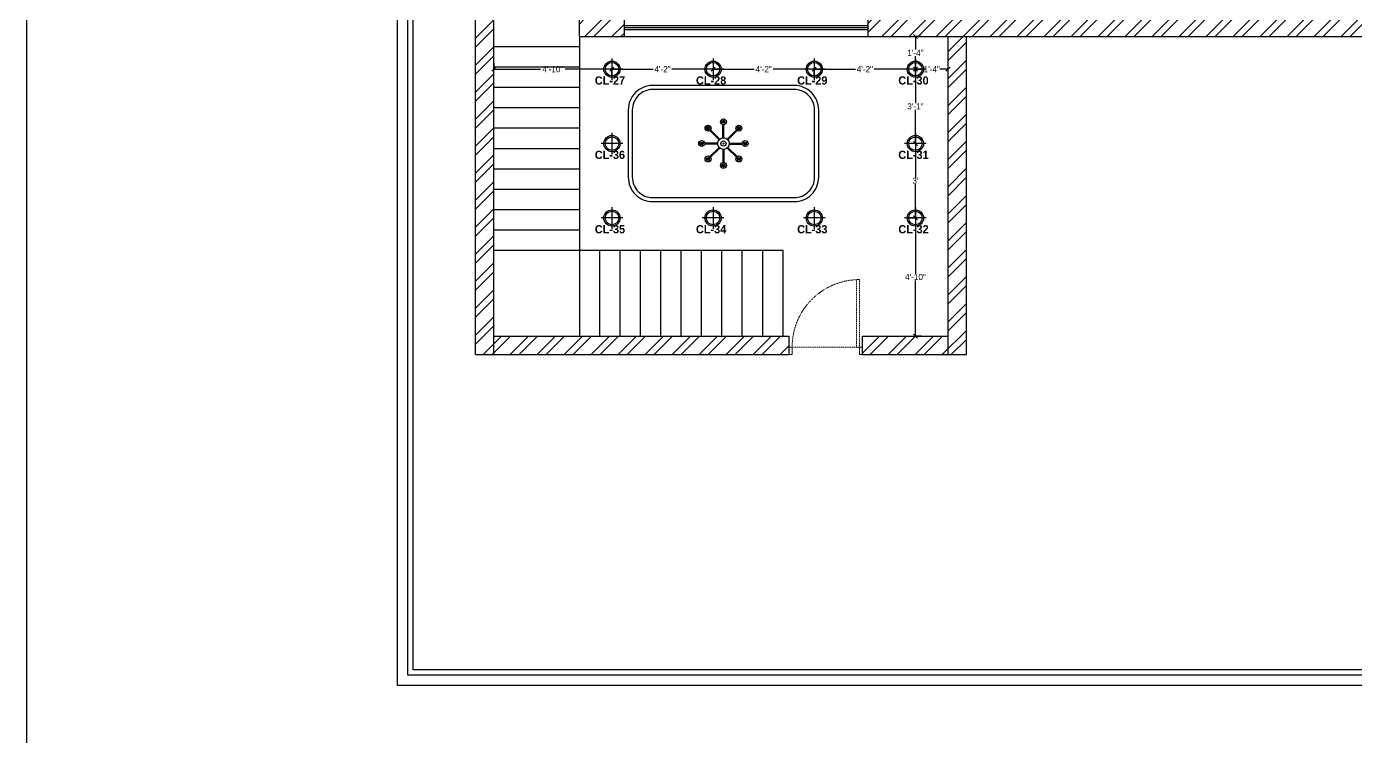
# Model space of a CAD drawing. Header units: inches. Extents: x 9636 to 21597, y -10243 to 557.
# Drawn here: x 12775 to 13427, y -3463 to -3115 of the extents above; entities that cross this region are included whole.
import ezdxf

# ---------------------------------------------------------------- set-up
doc = ezdxf.new("R2010")
doc.units = ezdxf.units.IN
doc.header["$MEASUREMENT"] = 0
for name, pattern in [('AUDIT_D_060311083008-3', [0]), ('DASHED', [0.75, 0.5, -0.25]), ('DASHED2', [0.375, 0.25, -0.125]), ('HIDDEN', [0.375, 0.25, -0.125])]:
    doc.linetypes.add(name, pattern=pattern)
for name, color, linetype in [('A-DOOR', 251, 'AUDIT_D_060311083008-3'), ('A-Door-Frame', 1, 'Continuous'), ('A-Door-Swing', 8, 'HIDDEN'), ('IEL-HATCH-002', 7, 'Continuous')]:
    doc.layers.add(name, color=color, linetype=linetype)
doc.layers.add('FURNI', color=140, linetype='Continuous', lineweight=18)
doc.styles.add('HEMI', font='stylu.ttf')
doc.styles.get("Standard").update_dxf_attribs({"font": 'arial.ttf'})
doc.dimstyles.get("Standard").update_dxf_attribs({"dimtxt": 0.18, "dimasz": 0.18, "dimexe": 0.18, "dimexo": 0.0625, "dimgap": 0.09, "dimtad": 0, "dimtih": 1, "dimtoh": 1, "dimdec": 0, "dimzin": 0, "dimdsep": 46, "dimlunit": 4, "dimtxsty": 'Standard', "dimcen": 0.09, "dimadec": 0, "dimazin": 0, "dimtfac": 1, "dimtdec": 0, "dimtofl": 0, "dimtmove": 0, "dimatfit": 3, "dimfxl": 1, "dimtolj": 1, "dimtzin": 0, "dimarcsym": 0})
pattern_1 = [(45, (-2872.014, 157.3), (-6.629126, 6.629126), []), (45, (-2867.594, 157.3), (-6.629126, 6.629126), [])]

# ---------------------------------------------------------------- blocks, each defined once
blk = doc.blocks.new('*U10')
at = {"layer": 'A-Door-Frame', "lineweight": 5}
for p, q in [((0, -100), (0, 0)), ((982, -100), (982, 0))]:
    blk.add_line(p, q, dxfattribs=at)
for points in [[(0, -100), (40, -100), (40, 0), (0, 0)], [(982, -100), (942, -100), (942, 0), (982, 0)]]:
    blk.add_lwpolyline(points, dxfattribs=at)
at = {"layer": 'A-Door-Swing', "linetype": 'DASHED2', "lineweight": 5}
blk.add_line((48, 0), (950, 0), dxfattribs=at)
blk.add_lwpolyline([(40, 0), (40, 902), (80, 902), (80, 0)], close=True, dxfattribs=at)
blk.add_arc((40, 0), 902, 360, 90, dxfattribs=at)
blk = doc.blocks.new('*U16')
at = {"layer": 'A-Door-Frame', "lineweight": 5}
for p, q in [((0, -100), (0, 0)), ((818, -100), (818, 0))]:
    blk.add_line(p, q, dxfattribs=at)
for points in [[(0, -100), (40, -100), (40, 0), (0, 0)], [(818, -100), (778, -100), (778, 0), (818, 0)]]:
    blk.add_lwpolyline(points, dxfattribs=at)
at = {"layer": 'A-Door-Swing', "linetype": 'DASHED2', "lineweight": 5}
blk.add_line((47, 0), (785, 0), dxfattribs=at)
blk.add_lwpolyline([(40, 0), (40, 738), (80, 738), (80, 0)], close=True, dxfattribs=at)
blk.add_arc((40, 0), 738, 360, 90, dxfattribs=at)
blk = doc.blocks.new('qwff')
at = {"layer": 'IEL-HATCH-002', "true_color": 0xf27172, "transparency": 33554687}
h = blk.add_hatch(dxfattribs=at)
h.set_pattern_fill('ANSI32', color=11, scale=25)
h.set_pattern_definition(pattern_1)
h.paths.add_polyline_path([(16312.98, -2094.85), (16303.98, -2094.85), (16303.98, -2247.98), (16312.98, -2247.98)])
h.paths.add_polyline_path([(16303.98, -2064.85), (16312.98, -2064.85), (16312.98, -2059.98), (16905.98, -2059.98), (16905.98, -2223.98), (16739.98, -2223.98), (16739.98, -2175.98), (16730.98, -2175.98), (16730.98, -2223.98), (16682.98, -2223.98), (16496.82, -2223.98), (16496.82, -2232.98), (16914.98, -2232.98), (16914.98, -2223.98), (16914.98, -2050.98), (16303.98, -2050.98)])
at = {"layer": 'IEL-HATCH-002', "true_color": 0x636466, "transparency": 33554687}
h = blk.add_hatch(color=251, dxfattribs=at)
h.dxf.hatch_style = 1
h.paths.add_polyline_path([(16422.21, -2059.98), (16413.21, -2059.98), (16413.21, -2071.98), (16422.21, -2071.98)])
h = blk.add_hatch(color=251, dxfattribs=at)
h.dxf.hatch_style = 1
h.paths.add_polyline_path([(16569.98, -2059.98), (16560.98, -2059.98), (16560.98, -2071.98), (16569.98, -2071.98)])
h.paths.add_polyline_path([(16569.98, -2211.98), (16560.98, -2211.98), (16560.98, -2223.98), (16569.98, -2223.98)])
h = blk.add_hatch(color=251, dxfattribs=at)
h.dxf.hatch_style = 1
h.paths.add_polyline_path([(16730.98, -2059.98), (16721.98, -2059.98), (16721.98, -2071.98), (16730.98, -2071.98)])
at = {"layer": 'IEL-HATCH-002', "true_color": 0xf27172, "transparency": 33554687}
h = blk.add_hatch(dxfattribs=at)
h.set_pattern_fill('ANSI32', color=11, scale=25)
h.set_pattern_definition(pattern_1)
h.paths.add_polyline_path([(16739.98, -2059.98), (16730.98, -2059.98), (16730.98, -2139.98), (16734.64, -2139.98), (16739.98, -2139.98)])
h = blk.add_hatch(dxfattribs=at)
h.set_pattern_fill('ANSI32', color=11, scale=25)
h.set_pattern_definition(pattern_1)
h.paths.add_polyline_path([(16376.98, -2223.98), (16354.98, -2223.98), (16354.98, -2232.98), (16376.98, -2232.98)])
h = blk.add_hatch(dxfattribs=at)
h.set_pattern_fill('ANSI32', color=11, scale=25)
h.set_pattern_definition(pattern_1)
h.paths.add_polyline_path([(16544.98, -2232.98), (16535.98, -2232.98), (16535.98, -2388.98), (16544.98, -2388.98)])
h.paths.add_polyline_path([(16535.98, -2379.98), (16493.98, -2379.98), (16493.98, -2388.98), (16535.98, -2388.98)])
h.paths.add_polyline_path([(16457.98, -2379.98), (16312.98, -2379.98), (16312.98, -2388.98), (16457.98, -2388.98)])
h.paths.add_polyline_path([(16312.98, -2247.98), (16303.98, -2247.98), (16303.98, -2388.98), (16312.98, -2388.98), (16312.98, -2379.98)])
for p, q in [((16303.98, -2064.85), (16303.98, -2050.98)), ((16312.98, -2059.98), (16303.98, -2059.98)), ((16312.98, -2064.85), (16312.98, -2059.98)), ((16905.98, -2059.98), (16312.98, -2059.98)), ((16730.98, -2139.98), (16730.98, -2059.98)), ((16730.98, -2059.98), (16739.98, -2059.98)), ((16739.98, -2059.98), (16739.98, -2139.98)), ((16905.98, -2223.98), (16905.98, -2059.98)), ((16312.98, -2064.85), (16303.98, -2064.85)), ((16303.98, -2247.98), (16303.98, -2094.85)), ((16312.98, -2094.85), (16303.98, -2094.85)), ((16312.98, -2247.98), (16312.98, -2094.85)), ((16730.98, -2139.98), (16739.98, -2139.98)), ((16730.98, -2223.98), (16730.98, -2175.98)), ((16730.98, -2175.98), (16739.98, -2175.98)), ((16739.98, -2175.98), (16739.98, -2223.98)), ((16354.98, -2223.98), (16730.98, -2223.98)), ((16354.98, -2232.98), (16354.98, -2223.98)), ((16376.98, -2223.98), (16376.98, -2232.98)), ((16496.82, -2232.98), (16496.82, -2223.98)), ((16739.98, -2223.98), (16905.98, -2223.98)), ((16354.98, -2232.98), (16914.98, -2232.98)), ((16354.98, -2232.98), (16354.98, -2247.98)), ((16354.98, -2232.98), (16354.98, -2337.98)), ((16535.98, -2388.98), (16535.98, -2232.98)), ((16544.98, -2388.98), (16544.98, -2232.98)), ((16354.98, -2237.98), (16312.98, -2237.98)), ((16303.98, -2388.98), (16303.98, -2247.98)), ((16354.98, -2247.98), (16312.98, -2247.98)), ((16312.98, -2388.98), (16312.98, -2247.98)), ((16354.98, -2257.98), (16312.98, -2257.98)), ((16354.98, -2267.98), (16312.98, -2267.98)), ((16354.98, -2277.98), (16312.98, -2277.98)), ((16354.98, -2287.98), (16312.98, -2287.98)), ((16354.98, -2297.98), (16312.98, -2297.98)), ((16354.98, -2307.98), (16312.98, -2307.98)), ((16354.98, -2317.98), (16312.98, -2317.98)), ((16354.98, -2327.98), (16312.98, -2327.98)), ((16354.98, -2337.98), (16312.98, -2337.98)), ((16454.98, -2337.98), (16354.98, -2337.98)), ((16354.98, -2337.98), (16354.98, -2379.98)), ((16364.98, -2379.98), (16364.98, -2337.98)), ((16374.98, -2379.98), (16374.98, -2337.98)), ((16384.98, -2379.98), (16384.98, -2337.98)), ((16394.98, -2379.98), (16394.98, -2337.98)), ((16404.98, -2379.98), (16404.98, -2337.98)), ((16414.98, -2379.98), (16414.98, -2337.98)), ((16424.98, -2379.98), (16424.98, -2337.98)), ((16434.98, -2379.98), (16434.98, -2337.98)), ((16444.98, -2379.98), (16444.98, -2337.98)), ((16454.98, -2379.98), (16454.98, -2337.98)), ((16312.98, -2379.98), (16457.98, -2379.98)), ((16457.98, -2388.98), (16457.98, -2379.98)), ((16493.98, -2379.98), (16535.98, -2379.98)), ((16493.98, -2388.98), (16493.98, -2379.98)), ((16303.98, -2388.98), (16457.98, -2388.98)), ((16493.98, -2388.98), (16544.98, -2388.98))]:
    blk.add_line(p, q)
at = {"linetype": 'DASHED', "ltscale": 10}
for p, q in [((16560.98, -2059.98), (16560.98, -2223.98)), ((16569.98, -2059.98), (16569.98, -2223.98))]:
    blk.add_line(p, q, dxfattribs=at)
at = {"color": 143, "true_color": 0x7aafdf}
for p, q in [((16376.98, -2227.48), (16496.82, -2227.48)), ((16376.98, -2228.48), (16496.82, -2228.48)), ((16376.98, -2229.48), (16496.82, -2229.48))]:
    blk.add_line(p, q, dxfattribs=at)
for points in [[(16914.98, -2050.98), (16303.98, -2050.98)], [(16914.98, -2232.98), (16914.98, -2223.98), (16914.98, -2050.98)]]:
    blk.add_lwpolyline(points)
for points in [[(16422.21, -2059.98), (16422.21, -2071.98), (16413.21, -2071.98), (16413.21, -2059.98)], [(16569.98, -2059.98), (16569.98, -2071.98), (16560.98, -2071.98), (16560.98, -2059.98)], [(16730.98, -2059.98), (16730.98, -2071.98), (16721.98, -2071.98), (16721.98, -2059.98)], [(16569.98, -2223.98), (16569.98, -2211.98), (16560.98, -2211.98), (16560.98, -2223.98)]]:
    blk.add_lwpolyline(points, close=True)
at = {"layer": 'A-DOOR', "lineweight": 5, "yscale": 0.03666666666666651, "zscale": 0.03666666666666651}
for name, p, xscale, rotation in [('*U16', (16309.31, -2094.85), 0.03666666666666651, 90), ('*U10', (16734.64, -2175.98), -0.03666666666666651, 270)]:
    blk.add_blockref(name, p, dxfattribs=dict(at, xscale=xscale, rotation=rotation))
at = {"layer": 'A-DOOR', "lineweight": 5, "xscale": -0.03666666666666651, "yscale": 0.03666666666666651, "zscale": 0.03666666666666651}
blk.add_blockref('*U10', (16493.98, -2385.31), dxfattribs=at)
blk = doc.blocks.new('DVB')
at = {"color": 30, "linetype": 'ByBlock', "true_color": 0xf26722}
for p, q in [((4631.71, 639.61), (4631.71, 646)), ((4632.16, 639.61), (4632.16, 646)), ((4629.76, 638.62), (4625.24, 643.14)), ((4630.08, 638.93), (4625.56, 643.45)), ((4633.8, 638.93), (4638.32, 643.45)), ((4634.11, 638.62), (4638.64, 643.14)), ((4629.09, 636.98), (4622.69, 636.98)), ((4629.09, 636.53), (4622.69, 636.53)), ((4629.76, 634.9), (4625.24, 630.38)), ((4630.08, 634.58), (4625.56, 630.06)), ((4631.71, 633.9), (4631.71, 627.51)), ((4632.16, 633.9), (4632.16, 627.51)), ((4633.8, 634.58), (4638.32, 630.06)), ((4634.11, 634.9), (4638.64, 630.38)), ((4634.79, 636.98), (4641.19, 636.98)), ((4634.79, 636.53), (4641.19, 636.53))]:
    blk.add_line(p, q, dxfattribs=at)
for centre, radius in [((4631.94, 647.44), 1.46), ((4631.94, 647.44), 0.745), ((4631.94, 647.44), 0.457), ((4631.94, 647.44), 0.155), ((4624.38, 644.31), 1.46), ((4624.38, 644.31), 0.745), ((4624.38, 644.31), 0.457), ((4624.38, 644.31), 0.155), ((4631.94, 636.76), 2.86), ((4639.49, 644.31), 1.46), ((4639.49, 644.31), 0.745), ((4639.49, 644.31), 0.457), ((4639.49, 644.31), 0.155), ((4621.25, 636.76), 1.46), ((4621.25, 636.76), 0.745), ((4621.25, 636.76), 0.457), ((4621.25, 636.76), 0.155), ((4631.94, 636.76), 1.29), ((4631.94, 636.76), 0.269), ((4642.62, 636.76), 1.46), ((4642.62, 636.76), 0.745), ((4642.62, 636.76), 0.457), ((4642.62, 636.76), 0.155), ((4624.38, 629.2), 1.46), ((4624.38, 629.2), 0.745), ((4624.38, 629.2), 0.457), ((4624.38, 629.2), 0.155), ((4631.94, 626.07), 1.46), ((4631.94, 626.07), 0.745), ((4631.94, 626.07), 0.457), ((4639.49, 629.2), 1.46), ((4639.49, 629.2), 0.745), ((4639.49, 629.2), 0.457), ((4639.49, 629.2), 0.155), ((4631.94, 626.07), 0.155)]:
    blk.add_circle(centre, radius, dxfattribs=at)
blk = doc.blocks.new('_Oblique')
at = {"color": 0, "linetype": 'ByBlock', "lineweight": -2}
blk.add_line((-0.5, -0.5), (0.5, 0.5), dxfattribs=at)
blk = doc.blocks.new('*D497')
at = {"color": 254, "lineweight": -2, "transparency": 16777216}
for p, q in [((13003.9, -3132.98), (13003.9, -3135.8)), ((13061.9, -3132.98), (13061.9, -3135.8))]:
    blk.add_line(p, q, dxfattribs=at)
at = {"color": 5, "lineweight": -2, "transparency": 16777216}
for p, q in [((13003.9, -3135.98), (13026.78, -3135.98)), ((13061.9, -3135.98), (13039.02, -3135.98))]:
    blk.add_line(p, q, dxfattribs=at)
at = {"layer": 'Defpoints', "color": 0, "transparency": 16777216}
for p in [(13003.9, -3135.98), (13003.9, -3135.98), (13061.9, -3135.98)]:
    blk.add_point(p, dxfattribs=at)
at = {"color": 5, "lineweight": -2, "transparency": 16777216, "xscale": 2, "yscale": 2, "zscale": 2, "rotation": 180}
blk.add_blockref('_Oblique', (13003.9, -3135.98), dxfattribs=at)
at = {"color": 5, "lineweight": -2, "transparency": 16777216, "xscale": 2, "yscale": 2, "zscale": 2}
blk.add_blockref('_Oblique', (13061.9, -3135.98), dxfattribs=at)
at = {"color": 5, "transparency": 16777216, "insert": (13032.9, -3135.98), "char_height": 3, "attachment_point": 5, "style": 'HEMI'}
blk.add_mtext('\\A1;4\'-10"', dxfattribs=at)
blk = doc.blocks.new('*D498')
at = {"color": 5, "lineweight": -2, "transparency": 16777216}
for p, q in [((13061.9, -3135.98), (13082.1, -3135.98)), ((13111.57, -3135.98), (13091.37, -3135.98))]:
    blk.add_line(p, q, dxfattribs=at)
at = {"color": 254, "lineweight": -2, "transparency": 16777216}
for p, q in [((13061.9, -3138.98), (13061.9, -3136.16)), ((13111.57, -3132.98), (13111.57, -3135.8))]:
    blk.add_line(p, q, dxfattribs=at)
at = {"layer": 'Defpoints', "color": 0, "transparency": 16777216}
for p in [(13061.9, -3135.98), (13111.57, -3135.98), (13111.57, -3135.98)]:
    blk.add_point(p, dxfattribs=at)
at = {"color": 5, "lineweight": -2, "transparency": 16777216, "xscale": 2, "yscale": 2, "zscale": 2, "rotation": 180}
blk.add_blockref('_Oblique', (13061.9, -3135.98), dxfattribs=at)
at = {"color": 5, "lineweight": -2, "transparency": 16777216, "xscale": 2, "yscale": 2, "zscale": 2}
blk.add_blockref('_Oblique', (13111.57, -3135.98), dxfattribs=at)
at = {"color": 5, "transparency": 16777216, "insert": (13086.74, -3135.98), "char_height": 3, "attachment_point": 5, "style": 'HEMI'}
blk.add_mtext('\\A1;4\'-2"', dxfattribs=at)
blk = doc.blocks.new('*D499')
at = {"color": 254, "lineweight": -2, "transparency": 16777216}
for p, q in [((13111.57, -3132.98), (13111.57, -3135.8)), ((13161.24, -3138.98), (13161.24, -3136.16))]:
    blk.add_line(p, q, dxfattribs=at)
at = {"color": 5, "lineweight": -2, "transparency": 16777216}
for p, q in [((13111.57, -3135.98), (13131.77, -3135.98)), ((13161.24, -3135.98), (13141.04, -3135.98))]:
    blk.add_line(p, q, dxfattribs=at)
at = {"layer": 'Defpoints', "color": 0, "transparency": 16777216}
for p in [(13111.57, -3135.98), (13161.24, -3135.98), (13161.24, -3135.98)]:
    blk.add_point(p, dxfattribs=at)
at = {"color": 5, "lineweight": -2, "transparency": 16777216, "xscale": 2, "yscale": 2, "zscale": 2, "rotation": 179.9999999999968}
blk.add_blockref('_Oblique', (13111.57, -3135.98), dxfattribs=at)
at = {"color": 5, "lineweight": -2, "transparency": 16777216, "xscale": 2, "yscale": 2, "zscale": 2}
blk.add_blockref('_Oblique', (13161.24, -3135.98), dxfattribs=at)
at = {"color": 5, "transparency": 16777216, "insert": (13136.4, -3135.98), "char_height": 3, "attachment_point": 5, "style": 'HEMI'}
blk.add_mtext('\\A1;4\'-2"', dxfattribs=at)
blk = doc.blocks.new('*D500')
at = {"color": 254, "lineweight": -2, "transparency": 16777216}
for p, q in [((13161.24, -3132.98), (13161.24, -3135.8)), ((13210.9, -3138.98), (13210.9, -3136.16))]:
    blk.add_line(p, q, dxfattribs=at)
at = {"color": 5, "lineweight": -2, "transparency": 16777216}
for p, q in [((13161.24, -3135.98), (13181.44, -3135.98)), ((13210.9, -3135.98), (13190.7, -3135.98))]:
    blk.add_line(p, q, dxfattribs=at)
at = {"layer": 'Defpoints', "color": 0, "transparency": 16777216}
for p in [(13161.24, -3135.98), (13210.9, -3135.98), (13210.9, -3135.98)]:
    blk.add_point(p, dxfattribs=at)
at = {"color": 5, "lineweight": -2, "transparency": 16777216, "xscale": 2, "yscale": 2, "zscale": 2, "rotation": 179.9999999999968}
blk.add_blockref('_Oblique', (13161.24, -3135.98), dxfattribs=at)
at = {"color": 5, "lineweight": -2, "transparency": 16777216, "xscale": 2, "yscale": 2, "zscale": 2}
blk.add_blockref('_Oblique', (13210.9, -3135.98), dxfattribs=at)
at = {"color": 5, "transparency": 16777216, "insert": (13186.07, -3135.98), "char_height": 3, "attachment_point": 5, "style": 'HEMI'}
blk.add_mtext('\\A1;4\'-2"', dxfattribs=at)
blk = doc.blocks.new('*D501')
at = {"color": 5, "lineweight": -2, "transparency": 16777216}
for p, q in [((13210.9, -3135.98), (13214.86, -3135.98)), ((13226.9, -3135.98), (13222.95, -3135.98))]:
    blk.add_line(p, q, dxfattribs=at)
at = {"color": 254, "lineweight": -2, "transparency": 16777216}
for p, q in [((13210.9, -3138.98), (13210.9, -3136.16)), ((13226.9, -3138.98), (13226.9, -3136.16))]:
    blk.add_line(p, q, dxfattribs=at)
at = {"layer": 'Defpoints', "color": 0, "transparency": 16777216}
for p in [(13210.9, -3135.98), (13226.9, -3135.98), (13226.9, -3135.98)]:
    blk.add_point(p, dxfattribs=at)
at = {"color": 5, "lineweight": -2, "transparency": 16777216, "xscale": 2, "yscale": 2, "zscale": 2, "rotation": 179.9999999999968}
blk.add_blockref('_Oblique', (13210.9, -3135.98), dxfattribs=at)
at = {"color": 5, "lineweight": -2, "transparency": 16777216, "xscale": 2, "yscale": 2, "zscale": 2}
blk.add_blockref('_Oblique', (13226.9, -3135.98), dxfattribs=at)
at = {"color": 5, "transparency": 16777216, "insert": (13218.9, -3135.98), "char_height": 3, "attachment_point": 5, "style": 'HEMI'}
blk.add_mtext('\\A1;1\'-4"', dxfattribs=at)
blk = doc.blocks.new('*D502')
at = {"color": 5, "lineweight": -2, "transparency": 16777216}
for p, q in [((13210.9, -3208.98), (13210.9, -3236.32)), ((13210.9, -3266.98), (13210.9, -3239.65))]:
    blk.add_line(p, q, dxfattribs=at)
at = {"color": 254, "lineweight": -2, "transparency": 16777216}
for p, q in [((13213.9, -3208.98), (13211.08, -3208.98)), ((13213.9, -3266.98), (13211.08, -3266.98))]:
    blk.add_line(p, q, dxfattribs=at)
at = {"layer": 'Defpoints', "color": 0, "transparency": 16777216}
for p in [(13210.9, -3208.98), (13210.9, -3266.98), (13210.9, -3266.98)]:
    blk.add_point(p, dxfattribs=at)
at = {"color": 5, "lineweight": -2, "transparency": 16777216, "xscale": 2, "yscale": 2, "zscale": 2}
for p, rotation in [((13210.9, -3208.98), 90), ((13210.9, -3266.98), 270)]:
    blk.add_blockref('_Oblique', p, dxfattribs=dict(at, rotation=rotation))
at = {"color": 5, "transparency": 16777216, "insert": (13210.9, -3237.98), "char_height": 3, "attachment_point": 5, "style": 'HEMI'}
blk.add_mtext('\\A1;4\'-10"', dxfattribs=at)
blk = doc.blocks.new('*D503')
at = {"color": 5, "lineweight": -2, "transparency": 16777216}
for p, q in [((13210.9, -3172.48), (13210.9, -3189.09)), ((13210.9, -3208.98), (13210.9, -3192.38))]:
    blk.add_line(p, q, dxfattribs=at)
at = {"color": 254, "lineweight": -2, "transparency": 16777216}
for p, q in [((13213.9, -3172.48), (13211.08, -3172.48)), ((13207.9, -3208.98), (13210.72, -3208.98))]:
    blk.add_line(p, q, dxfattribs=at)
at = {"layer": 'Defpoints', "color": 0, "transparency": 16777216}
for p in [(13210.9, -3172.48), (13210.9, -3172.48), (13210.9, -3208.98)]:
    blk.add_point(p, dxfattribs=at)
at = {"color": 5, "lineweight": -2, "transparency": 16777216, "xscale": 2, "yscale": 2, "zscale": 2}
for p, rotation in [((13210.9, -3172.48), 90), ((13210.9, -3208.98), 270)]:
    blk.add_blockref('_Oblique', p, dxfattribs=dict(at, rotation=rotation))
at = {"color": 5, "transparency": 16777216, "insert": (13210.9, -3190.73), "char_height": 3, "attachment_point": 5, "style": 'HEMI'}
blk.add_mtext("\\A1;3'", dxfattribs=at)
blk = doc.blocks.new('*D504')
at = {"color": 5, "lineweight": -2, "transparency": 16777216}
for p, q in [((13210.9, -3135.98), (13210.9, -3152.59)), ((13210.9, -3172.48), (13210.9, -3155.88))]:
    blk.add_line(p, q, dxfattribs=at)
at = {"color": 254, "lineweight": -2, "transparency": 16777216}
for p, q in [((13213.9, -3135.98), (13211.08, -3135.98)), ((13213.9, -3172.48), (13211.08, -3172.48))]:
    blk.add_line(p, q, dxfattribs=at)
at = {"layer": 'Defpoints', "color": 0, "transparency": 16777216}
for p in [(13210.9, -3135.98), (13210.9, -3135.98), (13210.9, -3172.48)]:
    blk.add_point(p, dxfattribs=at)
at = {"color": 5, "lineweight": -2, "transparency": 16777216, "xscale": 2, "yscale": 2, "zscale": 2}
for p, rotation in [((13210.9, -3135.98), 90), ((13210.9, -3172.48), 270)]:
    blk.add_blockref('_Oblique', p, dxfattribs=dict(at, rotation=rotation))
at = {"color": 5, "transparency": 16777216, "insert": (13210.9, -3154.23), "char_height": 3, "attachment_point": 5, "style": 'HEMI'}
blk.add_mtext('\\A1;3\'-1"', dxfattribs=at)
blk = doc.blocks.new('*D505')
at = {"color": 5, "lineweight": -2, "transparency": 16777216}
for p, q in [((13210.9, -3119.98), (13210.9, -3126.33)), ((13210.9, -3135.98), (13210.9, -3129.64))]:
    blk.add_line(p, q, dxfattribs=at)
at = {"color": 254, "lineweight": -2, "transparency": 16777216}
for p, q in [((13213.9, -3119.98), (13211.08, -3119.98)), ((13213.9, -3135.98), (13211.08, -3135.98))]:
    blk.add_line(p, q, dxfattribs=at)
at = {"layer": 'Defpoints', "color": 0, "transparency": 16777216}
for p in [(13210.9, -3119.98), (13210.9, -3119.98), (13210.9, -3135.98)]:
    blk.add_point(p, dxfattribs=at)
at = {"color": 5, "lineweight": -2, "transparency": 16777216, "xscale": 2, "yscale": 2, "zscale": 2}
for p, rotation in [((13210.9, -3119.98), 90), ((13210.9, -3135.98), 270)]:
    blk.add_blockref('_Oblique', p, dxfattribs=dict(at, rotation=rotation))
at = {"color": 5, "transparency": 16777216, "insert": (13210.9, -3127.98), "char_height": 3, "attachment_point": 5, "style": 'HEMI'}
blk.add_mtext('\\A1;1\'-4"', dxfattribs=at)
blk = doc.blocks.new('ger')
at = {"color": 5}
for p, q in [((6473.06, -970.68), (6473.07, -978.68)), ((6469.07, -974.68), (6477.07, -974.68))]:
    blk.add_line(p, q, dxfattribs=at)
for radius in [3, 2.5]:
    blk.add_circle((6473.07, -974.68), radius, dxfattribs=at)

msp = doc.modelspace()

# ---------------------------------------------------------------- linework, layer by layer
at = {"color": 3}
msp.add_lwpolyline([(17284.65, -1358.66), (12774.54, -1358.66), (12774.54, -10242.64), (17284.65, -10242.64)], close=True, dxfattribs=at)
for points in [[(13081.9, -3200.98), (13151.41, -3200.98, 0.414214), (13163.41, -3188.98), (13163.41, -3155.98, 0.414214), (13151.41, -3143.98), (13081.9, -3143.98, 0.414214), (13069.9, -3155.98), (13069.9, -3188.98, 0.414214)], [(13081.9, -3198.98), (13151.41, -3198.98, 0.414214), (13161.41, -3188.98), (13161.41, -3155.98, 0.414214), (13151.41, -3145.98), (13081.9, -3145.98, 0.414214), (13071.9, -3155.98), (13071.9, -3188.98, 0.414214)]]:
    msp.add_lwpolyline(points, format="xyb", close=True)
at = {"color": 18, "true_color": 0x000000}
for p in [(13111.57, -3208.98), (13161.24, -3208.98)]:
    msp.add_point(p, dxfattribs=at)
at = {"layer": 'FURNI', "color": 18, "lineweight": 25, "true_color": 0x000000}
for points in [[(12956.58, -3438.4), (12956.58, -2819.68), (13822.41, -2819.68), (13822.41, -3438.4)], [(12961.73, -3433.24), (12961.73, -2824.83), (13817.26, -2824.83), (13817.26, -3433.24)], [(12964.31, -3430.67), (12964.31, -2827.41), (13814.68, -2827.41), (13814.68, -3430.67)]]:
    msp.add_lwpolyline(points, close=True, dxfattribs=at)

# ---------------------------------------------------------------- block references
for name, p in [('qwff', (-3309.07, -887.01)), ('DVB', (8484.72, -3809.24))]:
    msp.add_blockref(name, p)
at = {"xscale": 1.32581994083725, "yscale": 1.32581994083725, "zscale": 1.32581994083725, "rotation": 270}
for p in [(14354.15, 5446.14), (14403.82, 5446.14), (14453.49, 5446.14), (14503.15, 5446.14), (14354.15, 5409.64), (14503.15, 5409.64), (14354.15, 5373.14), (14403.82, 5373.14), (14453.49, 5373.14), (14503.15, 5373.14)]:
    msp.add_blockref('ger', p, dxfattribs=at)

# ---------------------------------------------------------------- texts
at = {"color": 5, "lineweight": 15, "char_height": 4, "width": 15.6204, "attachment_point": 3, "rotation": 0.00944, "style": 'HEMI'}
for s, insert in [('\\pxqc;{\\fStylus BT|b1|i0|c0|p34;CL-27}', (13068.75, -3139.52)), ('\\pxqc;{\\fStylus BT|b1|i0|c0|p34;CL-28}', (13118.41, -3139.52)), ('\\pxqc;{\\fStylus BT|b1|i0|c0|p34;CL-29}', (13168.08, -3139.52)), ('\\pxqc;{\\fStylus BT|b1|i0|c0|p34;CL-30}', (13217.75, -3139.52)), ('\\pxqc;{\\fStylus BT|b1|i0|c0|p34;CL-36}', (13068.72, -3176.02)), ('\\pxqc;{\\fStylus BT|b1|i0|c0|p34;CL-31}', (13217.75, -3176.02)), ('\\pxqc;{\\fStylus BT|b1|i0|c0|p34;CL-35}', (13068.75, -3212.52)), ('\\pxqc;{\\fStylus BT|b1|i0|c0|p34;CL-34}', (13118.41, -3212.52)), ('\\pxqc;{\\fStylus BT|b1|i0|c0|p34;CL-33}', (13168.08, -3212.52)), ('\\pxqc;{\\fStylus BT|b1|i0|c0|p34;CL-32}', (13217.77, -3212.52))]:
    msp.add_mtext(s, dxfattribs=dict(at, insert=insert))

# ---------------------------------------------------------------- dimensions: what is measured, and where the dimension line sits
at = {"color": 18, "true_color": 0x000000}
for base, p1, p2, angle, override, picture, middle in [((13210.9, -3119.98), (13210.9, -3135.98), (13210.9, -3119.98), 270.00001, {"dimtxt": 3, "dimasz": 2, "dimexo": 3, "dimtxsty": 'HEMI', "dimblk": 'Oblique', "dimcen": 0, "dimclrd": 5, "dimclre": 254, "dimclrt": 5, "dimtmove": 1, "dimldrblk": 'Oblique', "dimfxl": 0.03937, "dimarcsym": 1}, '*D505', (13210.9, -3127.98)), ((13161.24, -3135.98), (13111.57, -3135.98), (13161.24, -3135.98), 180, {"dimtxt": 3, "dimasz": 2, "dimexo": 3, "dimtxsty": 'HEMI', "dimblk": 'Oblique', "dimcen": 0, "dimclrd": 5, "dimclre": 254, "dimclrt": 5, "dimtmove": 1, "dimldrblk": 'Oblique', "dimfxl": 0.03937, "dimarcsym": 1}, '*D499', (13136.4, -3135.98)), ((13210.9, -3135.98), (13161.24, -3135.98), (13210.9, -3135.98), 180, {"dimtxt": 3, "dimasz": 2, "dimexo": 3, "dimtxsty": 'HEMI', "dimblk": 'Oblique', "dimcen": 0, "dimclrd": 5, "dimclre": 254, "dimclrt": 5, "dimtmove": 1, "dimldrblk": 'Oblique', "dimfxl": 0.03937, "dimarcsym": 1}, '*D500', (13186.07, -3135.98)), ((13210.90261547, -3135.98412613), (13210.90261547, -3172.48412613), (13210.90261547, -3135.98412613), 270.00000667, {"dimtxt": 3, "dimasz": 2, "dimexo": 3, "dimtxsty": 'HEMI', "dimblk": 'Oblique', "dimcen": 0, "dimclrd": 5, "dimclre": 254, "dimclrt": 5, "dimtmove": 1, "dimldrblk": 'Oblique', "dimfxl": 0.03937, "dimarcsym": 1}, '*D504', (13210.90261547, -3154.23412613)), ((13226.9, -3135.98), (13210.9, -3135.98), (13226.9, -3135.98), 180, {"dimtxt": 3, "dimasz": 2, "dimexo": 3, "dimtxsty": 'HEMI', "dimblk": 'Oblique', "dimcen": 0, "dimclrd": 5, "dimclre": 254, "dimclrt": 5, "dimtmove": 1, "dimldrblk": 'Oblique', "dimfxl": 0.03937, "dimarcsym": 1}, '*D501', (13218.9, -3135.98)), ((13210.9, -3266.98), (13210.9, -3208.98), (13210.9, -3266.98), 90, {"dimtxt": 3, "dimasz": 2, "dimexo": 3, "dimtxsty": 'HEMI', "dimblk": 'Oblique', "dimcen": 0, "dimclrd": 5, "dimclre": 254, "dimclrt": 5, "dimldrblk": 'Oblique', "dimfxl": 0.03937, "dimarcsym": 1}, '*D502', (13210.9, -3237.98))]:
    dim = msp.add_linear_dim(base=base, p1=p1, p2=p2, angle=angle, dimstyle='Standard', override=override, dxfattribs=at)
    dim.commit()
    dim.dimension.update_dxf_attribs({"geometry": picture, "text_midpoint": middle})
dim = msp.add_linear_dim(base=(13003.9, -3135.98), p1=(13061.9, -3135.98), p2=(13003.9, -3135.98), dimstyle='Standard', override={"dimtxt": 3, "dimasz": 2, "dimexo": 3, "dimtxsty": 'HEMI', "dimblk": 'Oblique', "dimcen": 0, "dimclrd": 5, "dimclre": 254, "dimclrt": 5, "dimldrblk": 'Oblique', "dimfxl": 0.03937, "dimarcsym": 1}, dxfattribs=at)
dim.commit()
dim.dimension.update_dxf_attribs({"geometry": '*D497', "text_midpoint": (13032.9, -3135.98)})
for p1, p2, picture, middle in [((13061.9, -3135.98), (13111.57, -3135.98), '*D498', (13086.74, -3135.98)), ((13210.90261972, -3208.98412613), (13210.90261547, -3172.48412613), '*D503', (13210.90261547, -3190.73412613))]:
    dim = msp.add_aligned_dim(p1=p1, p2=p2, distance=0, dimstyle='Standard', override={"dimtxt": 3, "dimasz": 2, "dimexo": 3, "dimtxsty": 'HEMI', "dimblk": 'Oblique', "dimcen": 0, "dimclrd": 5, "dimclre": 254, "dimclrt": 5, "dimldrblk": 'Oblique', "dimfxl": 0.03937, "dimarcsym": 1}, dxfattribs=at)
    dim.commit()
    dim.dimension.update_dxf_attribs({"geometry": picture, "text_midpoint": middle})

doc.saveas('drawing.dxf')
